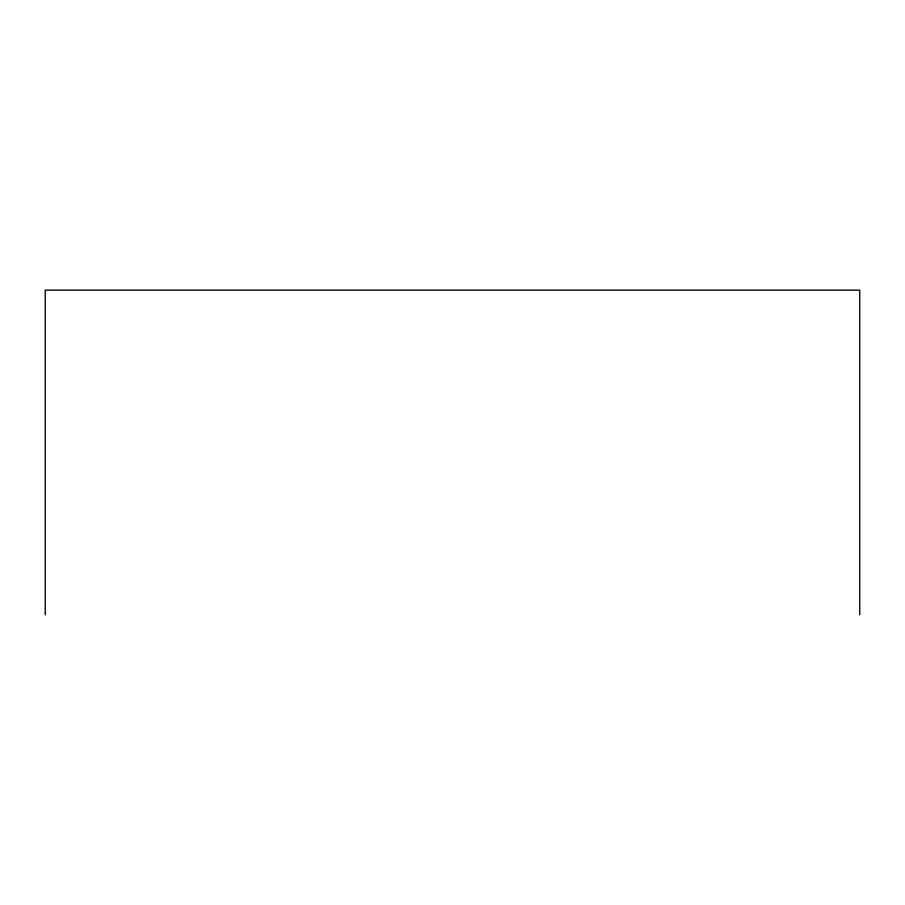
<?xml version="1.0" encoding="UTF-8"?>
<svg xmlns="http://www.w3.org/2000/svg" width="905" height="905" viewBox="0 0 905 905"><rect width="100%" height="100%" fill="white"/><g stroke="black" fill="none" stroke-linecap="round" stroke-linejoin="round"><path stroke-width="1.36" d="M859.75 614.846L859.75 290.154L45.25 290.154L45.25 614.846"/></g></svg>
